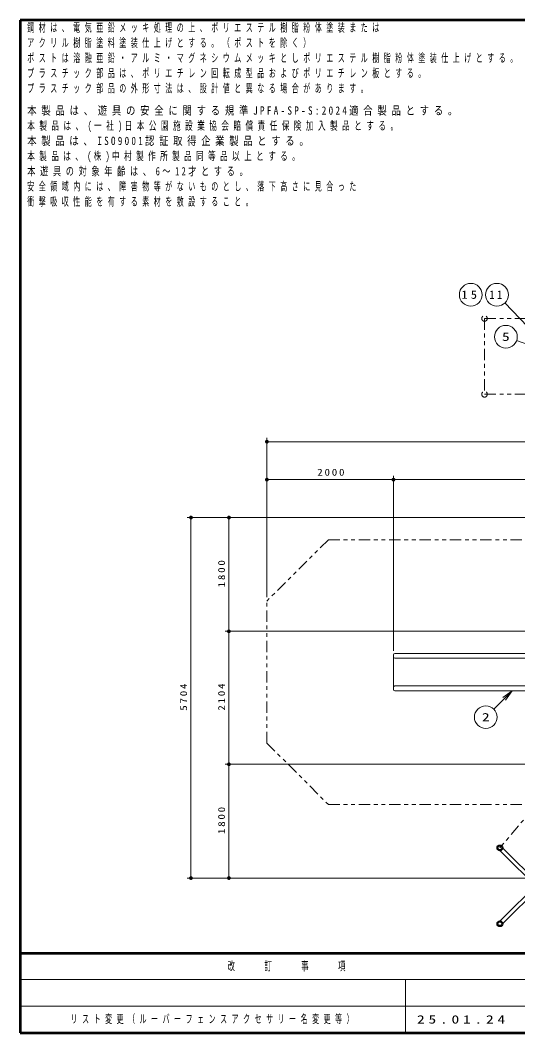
# Model space of a CAD drawing. Units: millimetres on the paper, scale 1:60. Extents: x -385 to 0, y -594 to 267.
# Drawn here: x -385 to -254, y 0 to 267 of the extents above; entities that cross this region are included whole.
import ezdxf
from ezdxf.enums import TextEntityAlignment as Align

# ---------------------------------------------------------------- set-up
doc = ezdxf.new("R2010")
doc.units = ezdxf.units.MM
doc.linetypes.add('USER2', pattern=[6, 3, -1, 1, -1])
doc.linetypes.add('USER3', pattern=[8, 3, -1, 1, -1, 1, -1])
for name, color, linetype, lineweight in [('1_60', 2, 'Continuous', 25), ('CLASS1', 7, 'Continuous', 13), ('LY_3', 7, 'Continuous', 13)]:
    doc.layers.add(name, color=color, linetype=linetype, lineweight=lineweight)
doc.layers.add('LY_4', color=7, linetype='Continuous')
doc.styles.add('ＭＳ ゴシック', font='')
doc.styles.get('ＭＳ ゴシック').set_extended_font_data('MS Gothic')

# ---------------------------------------------------------------- blocks, each defined once
blk = doc.blocks.new('filled_dot')
at = {"color": 0, "linetype": 'Continuous', "lineweight": -2, "const_width": 1.25}
blk.add_lwpolyline([(-0.625, 0, 1), (0.625, 0, 1)], format="xyb", close=True, dxfattribs=at)

msp = doc.modelspace()

# ---------------------------------------------------------------- linework, layer by layer
at = {"layer": '1_60', "color": 7, "lineweight": 13}
for p, q in [((-251.407, 186.241), (-257.369, 192.456)), ((-242.367, 178.358), (-254.274, 182.546)), ((-320.041, 146.86), (-320.041, 156.86)), ((-320.041, 155.86), (-51.989, 155.86)), ((-320.041, 114.835), (-320.041, 146.86)), ((-286.708, 100.693), (-286.708, 146.86)), ((-320.041, 145.86), (-286.708, 145.86)), ((-286.708, 145.86), (-85.322, 145.86)), ((-331.041, 135.86), (-341.041, 135.86)), ((-340.041, 40.796), (-340.041, 135.86)), ((-237.56, 135.86), (-331.041, 135.86)), ((-330.041, 105.86), (-330.041, 135.86)), ((-224.848, 105.86), (-331.041, 105.86)), ((-330.041, 70.796), (-330.041, 105.86)), ((-255.415, 90.193), (-260.265, 85.343)), ((-257.889, 88.425), (-255.415, 90.193)), ((-255.415, 90.193), (-257.536, 88.072)), ((-255.415, 90.193), (-257.182, 87.718)), ((-142.765, 70.796), (-331.041, 70.796)), ((-330.041, 40.796), (-330.041, 70.796)), ((-331.041, 40.796), (-341.041, 40.796)), ((-155.735, 40.796), (-331.041, 40.796))]:
    msp.add_line(p, q, dxfattribs=at)
at = {"layer": '1_60', "color": 7, "linetype": 'USER3', "lineweight": 13}
for p, q in [((-262.723, 188.358), (-262.723, 168.358)), ((-262.723, 188.358), (-217.723, 188.358)), ((-262.723, 168.358), (-217.723, 168.358))]:
    msp.add_line(p, q, dxfattribs=at)
at = {"layer": '1_60', "linetype": 'USER3', "lineweight": 13}
for p, q in [((-303.85, 130.026), (-320.041, 113.835)), ((-303.85, 130.026), (-242.393, 130.026)), ((-320.041, 76.385), (-320.041, 113.835)), ((-320.041, 76.385), (-303.85, 60.193)), ((-303.85, 60.193), (-242.393, 60.193))]:
    msp.add_line(p, q, dxfattribs=at)
at = {"layer": '1_60', "color": 7, "linetype": 'USER2', "lineweight": 13}
msp.add_line((-211.348, 105.11), (-258.667, 48.743), dxfattribs=at)
at = {"layer": '1_60', "color": 70, "lineweight": 13}
for p, q in [((-286.709, 90.526), (-286.709, 99.693)), ((-286.376, 100.027), (-223.875, 100.027)), ((-286.376, 98.777), (-223.875, 98.777)), ((-286.376, 91.443), (-223.875, 91.443)), ((-286.376, 90.193), (-223.875, 90.193))]:
    msp.add_line(p, q, dxfattribs=at)
at = {"layer": '1_60', "color": 7}
for p, q in [((-259.023, 29.099), (-239.023, 49.1)), ((-239.023, 28.386), (-259.023, 48.387)), ((-258.31, 49.1), (-238.31, 29.099)), ((-238.31, 48.387), (-258.31, 28.386))]:
    msp.add_line(p, q, dxfattribs=at)
at = {"layer": '1_60', "color": 7, "lineweight": 13}
for centre in [(-266.343, 194.62), (-259.446, 194.62), (-257.104, 183.541), (-262.386, 83.222)]:
    msp.add_circle(centre, 3, dxfattribs=at)
at = {"layer": '1_60', "color": 7, "linetype": 'USER3', "lineweight": 13}
for centre in [(-262.723, 188.358), (-262.723, 168.358)]:
    msp.add_circle(centre, 0.742, dxfattribs=at)
at = {"layer": '1_60', "color": 7}
for centre, radius in [((-258.667, 48.743), 0.742), ((-258.667, 48.743), 0.504), ((-258.667, 28.743), 0.742), ((-258.667, 28.743), 0.504)]:
    msp.add_circle(centre, radius, dxfattribs=at)
at = {"layer": '1_60', "color": 70, "lineweight": 13}
for centre, start, end in [((-286.376, 99.693), 90, 180), ((-286.376, 99.11), 180, 270), ((-286.376, 91.11), 90, 180), ((-286.376, 90.526), 180, 270)]:
    msp.add_arc(centre, 0.333, start, end, dxfattribs=at)
at = {"layer": 'LY_3', "lineweight": 50}
for p, q in [((-385, 267), (-385, 0)), ((0, 267), (-385, 267)), ((-385, 21), (0, 21)), ((-385, 0), (0, 0))]:
    msp.add_line(p, q, dxfattribs=at)
at = {"layer": 'LY_3'}
for p, q in [((-385, 14), (-243.5, 14)), ((-283.5, 14), (-283.5, 0)), ((-385, 7), (-243.5, 7))]:
    msp.add_line(p, q, dxfattribs=at)

# ---------------------------------------------------------------- block references
at = {"layer": '1_60', "color": 7, "lineweight": 13, "xscale": 0.4, "yscale": 0.4}
for p in [(-320.041, 155.86), (-320.041, 145.86), (-286.708, 145.86)]:
    msp.add_blockref('filled_dot', p, dxfattribs=at)
for p, rotation in [((-286.708, 145.86), 180), ((-340.041, 135.86), 270), ((-330.041, 135.86), 270), ((-330.041, 105.86), 90), ((-330.041, 105.86), 270), ((-330.041, 70.796), 90), ((-330.041, 70.796), 270), ((-340.041, 40.796), 90), ((-330.041, 40.796), 90)]:
    msp.add_blockref('filled_dot', p, dxfattribs=dict(at, rotation=rotation))

# ---------------------------------------------------------------- texts
at = {"layer": '1_60', "color": 7, "style": 'ＭＳ ゴシック', "width": 1.35}
for s, p in [('5', (-257.104, 183.541)), ('2', (-262.386, 83.222))]:
    msp.add_text(s, height=2.199, dxfattribs=at).set_placement(p, align=Align.MIDDLE_CENTER)
at = {"layer": '1_60', "color": 7, "style": 'ＭＳ ゴシック'}
for s, insert, char_height, attachment_point in [('\\T1.5;\\W1.1;15', (-266.343, 194.62), 2.199, 5), ('\\T1.43;\\W0.95;11', (-259.446, 194.62), 2.199, 5), ('\\T1.33;\\W1.15;2000', (-302.951, 146.86), 1.833, 8)]:
    msp.add_mtext(s, dxfattribs=dict(at, insert=insert, char_height=char_height, attachment_point=attachment_point))
at = {"layer": '1_60', "color": 7, "char_height": 1.833, "attachment_point": 8, "rotation": 90, "style": 'ＭＳ ゴシック'}
for s, insert in [('\\T1.33;\\W1.15;1800', (-331.041, 121.281)), ('\\T1.33;\\W1.15;5704', (-341.041, 88.737)), ('\\T1.33;\\W1.15;2104', (-331.041, 88.751)), ('\\T1.33;\\W1.15;1800', (-331.041, 56.217))]:
    msp.add_mtext(s, dxfattribs=dict(at, insert=insert))
at = {"layer": 'CLASS1', "char_height": 2.199, "attachment_point": 1, "style": 'ＭＳ ゴシック'}
for s, insert in [('\\T1.64;\\W0.6;鋼材は、電気亜鉛メッキ処理の上、ポリエステル樹脂粉体塗装または', (-383.17, 266.163)), ('\\T1.64;\\W0.6;アクリル樹脂塗料塗装仕上げとする。（ポストを除く）', (-383.17, 262.163)), ('\\T1.64;\\W0.6;ポストは溶融亜鉛・アルミ・マグネシウムメッキとしポリエステル樹脂粉体塗装仕上げとする。', (-383.17, 258.163)), ('\\T1.64;\\W0.6;プラスチック部品は、ポリエチレン回転成型品およびポリエチレン板とする。', (-383.17, 254.163)), ('\\T1.64;\\W0.6;プラスチック部品の外形寸法は、設計値と異なる場合があります。', (-383.17, 250.163)), ('\\T1.51;\\W0.8;本製品は、遊具の安全に関する規準JPFA-SP-S:2024適合製品とする。', (-383.17, 244.294)), ('\\T1.59;\\W0.65;本製品は、(一社)日本公園施設業協会賠償責任保険加入製品とする。', (-383.17, 240.294)), ('\\T1.5;\\W0.8;本製品は、ISO9001認証取得企業製品とする。', (-383.17, 236.294)), ('\\T1.58;\\W0.65;本製品は、(株)中村製作所製品同等品以上とする。', (-383.17, 232.294)), ('\\T1.57;\\W0.7;本遊具の対象年齢は、6～12才とする。', (-383.17, 228.294)), ('\\T1.64;\\W0.6;安全領域内には、障害物等がないものとし、落下高さに見合った', (-383.17, 224.294)), ('\\T1.64;\\W0.6;衝撃吸収性能を有する素材を敷設すること。', (-383.17, 220.294))]:
    msp.add_mtext(s, dxfattribs=dict(at, insert=insert))
at = {"layer": 'LY_3', "color": 4, "insert": (-314.25, 17.5), "char_height": 2.346, "attachment_point": 5, "style": 'ＭＳ ゴシック'}
msp.add_mtext('\\T1.64;\\W0.6;改\u3000\u3000訂\u3000\u3000事\u3000\u3000項', dxfattribs=at)
at = {"layer": 'LY_4', "char_height": 2.199, "attachment_point": 4, "style": 'ＭＳ ゴシック'}
for s, insert in [('\\T1.64;\\W0.6;リスト変更（ルーバーフェンスアクセサリー名変更等）', (-371.75, 3.5)), ('\\T1.5;\\W1.35;25.01.24', (-280.5, 3.5))]:
    msp.add_mtext(s, dxfattribs=dict(at, insert=insert))

doc.saveas('drawing.dxf')
